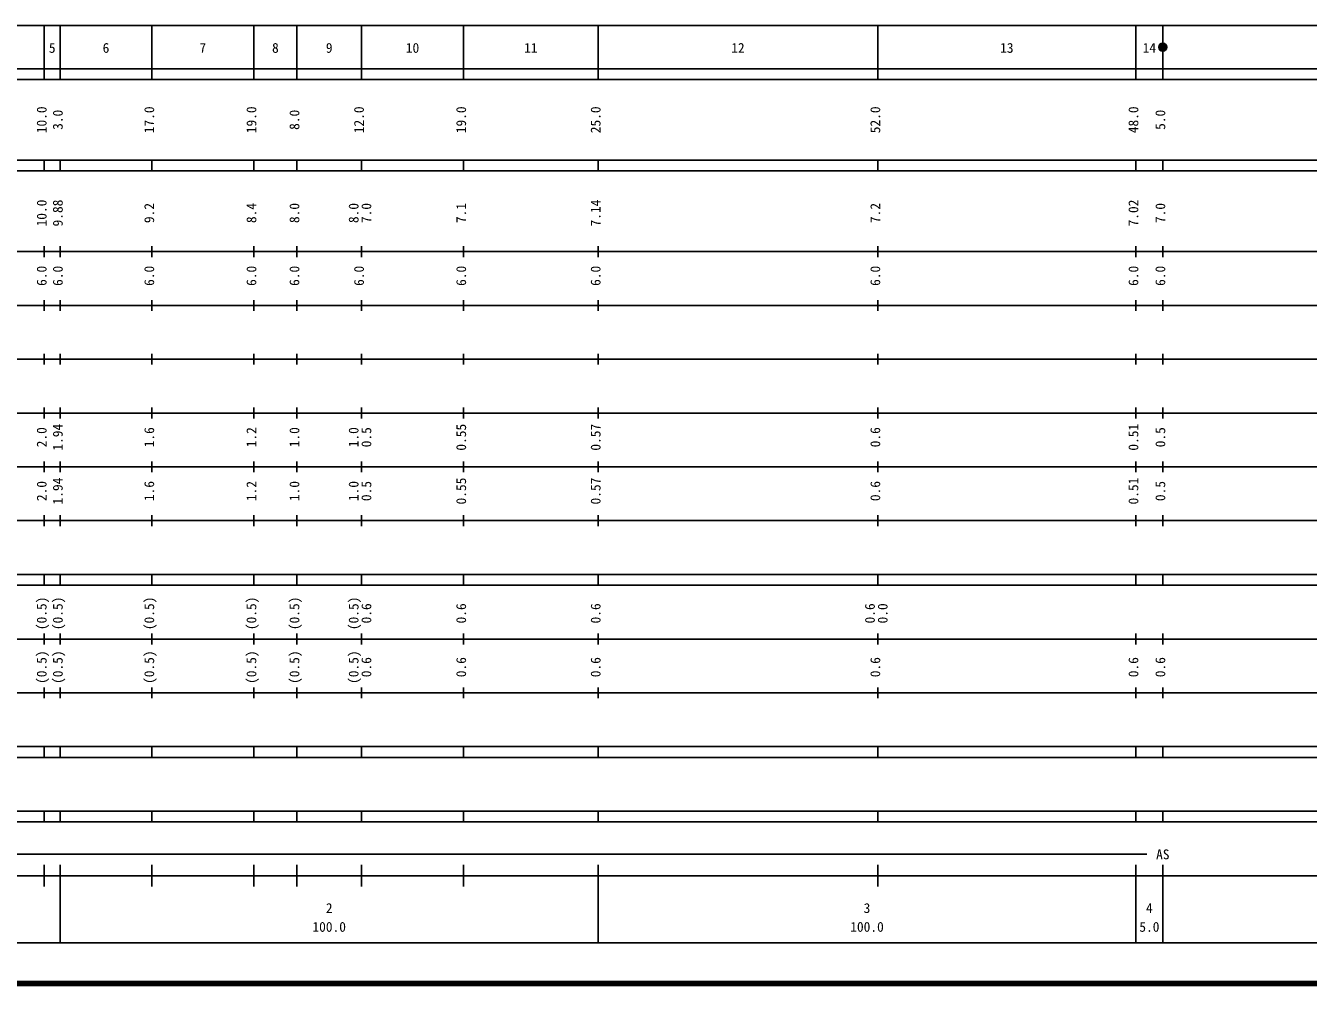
# Model space of a CAD drawing. Units: millimetres on the paper, enlarged 1000 times. Extents: x 40000 to 680000, y 20000 to 380000.
# Drawn here: x 161561 to 400062, y 20000 to 198000 of the extents above; entities that cross this region are included whole.
import ezdxf
from ezdxf.enums import TextEntityAlignment as Align

# ---------------------------------------------------------------- set-up
doc = ezdxf.new("R2010")
doc.units = ezdxf.units.MM
doc.header["$LTSCALE"] = 1000
doc.layers.add('M-TTL', color=2, linetype='Continuous', lineweight=140)
doc.layers.add('M-TTL-BAND', color=7, linetype='Continuous', lineweight=25)
doc.styles.add('ＭＳ ゴシック', font='')
doc.styles.get('ＭＳ ゴシック').set_extended_font_data('MS Gothic')

msp = doc.modelspace()

# ---------------------------------------------------------------- hatches: boundary and pattern name
at = {"layer": 'M-TTL-BAND'}
msp.add_hatch(color=256, dxfattribs=at).paths.add_polyline_path([(373750, 194000, 1), (372250, 194000, 1)])

# ---------------------------------------------------------------- linework, layer by layer
at = {"layer": 'M-TTL'}
msp.add_line((40000, 20000), (680000, 20000), dxfattribs=at)
at = {"layer": 'M-TTL-BAND'}
for p, q in [((68000, 198000), (579000, 198000)), ((165000, 188000), (165000, 198000)), ((168000, 188000), (168000, 198000)), ((185000, 188000), (185000, 198000)), ((204000, 188000), (204000, 198000)), ((212000, 188000), (212000, 198000)), ((224000, 188000), (224000, 198000)), ((243000, 188000), (243000, 198000)), ((268000, 188000), (268000, 198000)), ((320000, 188000), (320000, 198000)), ((368000, 188000), (368000, 198000)), ((373000, 188000), (373000, 198000)), ((40000, 190000), (579000, 190000)), ((40000, 188000), (579000, 188000)), ((40000, 173000), (579000, 173000)), ((165000, 171000), (165000, 173000)), ((168000, 171000), (168000, 173000)), ((185000, 171000), (185000, 173000)), ((204000, 171000), (204000, 173000)), ((212000, 171000), (212000, 173000)), ((224000, 171000), (224000, 173000)), ((243000, 171000), (243000, 173000)), ((268000, 171000), (268000, 173000)), ((320000, 171000), (320000, 173000)), ((368000, 171000), (368000, 173000)), ((373000, 171000), (373000, 173000)), ((40000, 171000), (579000, 171000)), ((40000, 156000), (579000, 156000)), ((165000, 155000), (165000, 157000)), ((168000, 155000), (168000, 157000)), ((185000, 155000), (185000, 157000)), ((204000, 155000), (204000, 157000)), ((212000, 155000), (212000, 157000)), ((224000, 155000), (224000, 157000)), ((243000, 155000), (243000, 157000)), ((268000, 155000), (268000, 157000)), ((320000, 155000), (320000, 157000)), ((368000, 155000), (368000, 157000)), ((373000, 155000), (373000, 157000)), ((46000, 146000), (579000, 146000)), ((165000, 145000), (165000, 147000)), ((168000, 145000), (168000, 147000)), ((185000, 145000), (185000, 147000)), ((204000, 145000), (204000, 147000)), ((212000, 145000), (212000, 147000)), ((224000, 145000), (224000, 147000)), ((243000, 145000), (243000, 147000)), ((268000, 145000), (268000, 147000)), ((320000, 145000), (320000, 147000)), ((368000, 145000), (368000, 147000)), ((373000, 145000), (373000, 147000)), ((52000, 136000), (579000, 136000)), ((165000, 135000), (165000, 137000)), ((168000, 135000), (168000, 137000)), ((185000, 135000), (185000, 137000)), ((204000, 135000), (204000, 137000)), ((212000, 135000), (212000, 137000)), ((224000, 135000), (224000, 137000)), ((243000, 135000), (243000, 137000)), ((268000, 135000), (268000, 137000)), ((320000, 135000), (320000, 137000)), ((368000, 135000), (368000, 137000)), ((373000, 135000), (373000, 137000)), ((165000, 125000), (165000, 127000)), ((168000, 125000), (168000, 127000)), ((185000, 125000), (185000, 127000)), ((204000, 125000), (204000, 127000)), ((212000, 125000), (212000, 127000)), ((224000, 125000), (224000, 127000)), ((243000, 125000), (243000, 127000)), ((268000, 125000), (268000, 127000)), ((320000, 125000), (320000, 127000)), ((368000, 125000), (368000, 127000)), ((373000, 125000), (373000, 127000)), ((46000, 126000), (579000, 126000)), ((165000, 115000), (165000, 117000)), ((168000, 115000), (168000, 117000)), ((185000, 115000), (185000, 117000)), ((204000, 115000), (204000, 117000)), ((212000, 115000), (212000, 117000)), ((224000, 115000), (224000, 117000)), ((243000, 115000), (243000, 117000)), ((268000, 115000), (268000, 117000)), ((320000, 115000), (320000, 117000)), ((368000, 115000), (368000, 117000)), ((373000, 115000), (373000, 117000)), ((52000, 116000), (579000, 116000)), ((46000, 106000), (579000, 106000)), ((165000, 105000), (165000, 107000)), ((168000, 105000), (168000, 107000)), ((185000, 105000), (185000, 107000)), ((204000, 105000), (204000, 107000)), ((212000, 105000), (212000, 107000)), ((224000, 105000), (224000, 107000)), ((243000, 105000), (243000, 107000)), ((268000, 105000), (268000, 107000)), ((320000, 105000), (320000, 107000)), ((368000, 105000), (368000, 107000)), ((373000, 105000), (373000, 107000)), ((40000, 96000), (579000, 96000)), ((165000, 94000), (165000, 96000)), ((168000, 94000), (168000, 96000)), ((185000, 94000), (185000, 96000)), ((204000, 94000), (204000, 96000)), ((212000, 94000), (212000, 96000)), ((224000, 94000), (224000, 96000)), ((243000, 94000), (243000, 96000)), ((268000, 94000), (268000, 96000)), ((320000, 94000), (320000, 96000)), ((368000, 94000), (368000, 96000)), ((373000, 94000), (373000, 96000)), ((40000, 94000), (579000, 94000)), ((49000, 84000), (579000, 84000)), ((165000, 83000), (165000, 85000)), ((168000, 83000), (168000, 85000)), ((185000, 83000), (185000, 85000)), ((204000, 83000), (204000, 85000)), ((212000, 83000), (212000, 85000)), ((224000, 83000), (224000, 85000)), ((243000, 83000), (243000, 85000)), ((268000, 83000), (268000, 85000)), ((320000, 83000), (320000, 85000)), ((368000, 83000), (368000, 85000)), ((373000, 83000), (373000, 85000)), ((40000, 74000), (579000, 74000)), ((165000, 73000), (165000, 75000)), ((168000, 73000), (168000, 75000)), ((185000, 73000), (185000, 75000)), ((204000, 73000), (204000, 75000)), ((212000, 73000), (212000, 75000)), ((224000, 73000), (224000, 75000)), ((243000, 73000), (243000, 75000)), ((268000, 73000), (268000, 75000)), ((320000, 73000), (320000, 75000)), ((368000, 73000), (368000, 75000)), ((373000, 73000), (373000, 75000)), ((40000, 64000), (579000, 64000)), ((165000, 62000), (165000, 64000)), ((168000, 62000), (168000, 64000)), ((185000, 62000), (185000, 64000)), ((204000, 62000), (204000, 64000)), ((212000, 62000), (212000, 64000)), ((224000, 62000), (224000, 64000)), ((243000, 62000), (243000, 64000)), ((268000, 62000), (268000, 64000)), ((320000, 62000), (320000, 64000)), ((368000, 62000), (368000, 64000)), ((373000, 62000), (373000, 64000)), ((40000, 62000), (579000, 62000)), ((40000, 52000), (579000, 52000)), ((165000, 50000), (165000, 52000)), ((168000, 50000), (168000, 52000)), ((185000, 50000), (185000, 52000)), ((204000, 50000), (204000, 52000)), ((212000, 50000), (212000, 52000)), ((224000, 50000), (224000, 52000)), ((243000, 50000), (243000, 52000)), ((268000, 50000), (268000, 52000)), ((320000, 50000), (320000, 52000)), ((368000, 50000), (368000, 52000)), ((373000, 50000), (373000, 52000)), ((40000, 50000), (579000, 50000)), ((71000, 44000), (370000, 44000)), ((165000, 38000), (165000, 42000)), ((168000, 27500), (168000, 42000)), ((185000, 38000), (185000, 42000)), ((204000, 38000), (204000, 42000)), ((212000, 38000), (212000, 42000)), ((224000, 38000), (224000, 42000)), ((243000, 38000), (243000, 42000)), ((268000, 27500), (268000, 42000)), ((320000, 38000), (320000, 42000)), ((368000, 27500), (368000, 42000)), ((373000, 27500), (373000, 42000)), ((40000, 40000), (579000, 40000)), ((68000, 27500), (579000, 27500))]:
    msp.add_line(p, q, dxfattribs=at)
msp.add_lwpolyline([(373750, 194000, 1), (372250, 194000, 1)], format="xyb", close=True, dxfattribs=at)

# ---------------------------------------------------------------- texts
at = {"layer": 'M-TTL-BAND', "style": 'ＭＳ ゴシック'}
for s, p in [('5', (166500, 192405)), ('6', (176500, 192405)), ('7', (194500, 192405)), ('8', (208000, 192405)), ('9', (218000, 192405)), ('10', (233500, 192405)), ('11', (255500, 192405)), ('12', (294000, 192405)), ('13', (344000, 192405)), ('14', (370500, 192405)), ('AS', (373000, 42500)), ('2', (218000, 32523)), ('3', (318000, 32523)), ('4', (370500, 32523)), ('100.0', (218000, 29033)), ('100.0', (318000, 29033)), ('5.0', (370500, 29033))]:
    msp.add_text(s, height=1833, dxfattribs=at).set_placement(p, align=Align.BOTTOM_CENTER)
for s, p in [('10.0', (166000, 180500)), ('3.0', (169000, 180500)), ('17.0', (186000, 180500)), ('19.0', (205000, 180500)), ('8.0', (213000, 180500)), ('12.0', (225000, 180500)), ('19.0', (244000, 180500)), ('25.0', (269000, 180500)), ('52.0', (321000, 180500)), ('48.0', (369000, 180500)), ('5.0', (374000, 180500)), ('10.0', (166000, 163174)), ('9.88', (169000, 163174)), ('9.2', (186000, 163174)), ('8.4', (205000, 163174)), ('8.0', (213000, 163174)), ('8.0', (224000, 163174)), ('7.0', (226370, 163174)), ('7.1', (244000, 163174)), ('7.14', (269000, 163174)), ('7.2', (321000, 163174)), ('7.02', (369000, 163174)), ('7.0', (374000, 163174)), ('6.0', (166000, 151500)), ('6.0', (169000, 151500)), ('6.0', (186000, 151500)), ('6.0', (205000, 151500)), ('6.0', (213000, 151500)), ('6.0', (225000, 151500)), ('6.0', (244000, 151500)), ('6.0', (269000, 151500)), ('6.0', (321000, 151500)), ('6.0', (369000, 151500)), ('6.0', (374000, 151500)), ('2.0', (166000, 121500)), ('1.94', (169000, 121500)), ('1.6', (186000, 121500)), ('1.2', (205000, 121500)), ('1.0', (213000, 121500)), ('1.0', (224000, 121500)), ('0.5', (226370, 121500)), ('0.55', (244000, 121500)), ('0.57', (269000, 121500)), ('0.6', (321000, 121500)), ('0.51', (369000, 121500)), ('0.5', (374000, 121500)), ('2.0', (166000, 111500)), ('1.94', (169000, 111500)), ('1.6', (186000, 111500)), ('1.2', (205000, 111500)), ('1.0', (213000, 111500)), ('1.0', (224000, 111500)), ('0.5', (226370, 111500)), ('0.55', (244000, 111500)), ('0.57', (269000, 111500)), ('0.6', (321000, 111500)), ('0.51', (369000, 111500)), ('0.5', (374000, 111500)), ('(0.5)', (166000, 88764)), ('(0.5)', (169000, 88764)), ('(0.5)', (186000, 88764)), ('(0.5)', (205000, 88764)), ('(0.5)', (213000, 88764)), ('(0.5)', (224000, 88764)), ('0.6', (226370, 88764)), ('0.6', (244000, 88764)), ('0.6', (269000, 88764)), ('0.6', (320000, 88764)), ('0.0', (322370, 88764)), ('(0.5)', (166000, 78764)), ('(0.5)', (169000, 78764)), ('(0.5)', (186000, 78764)), ('(0.5)', (205000, 78764)), ('(0.5)', (213000, 78764)), ('(0.5)', (224000, 78764)), ('0.6', (226370, 78764)), ('0.6', (244000, 78764)), ('0.6', (269000, 78764)), ('0.6', (321000, 78764)), ('0.6', (369000, 78764)), ('0.6', (374000, 78764))]:
    msp.add_text(s, height=1833, rotation=90, dxfattribs=at).set_placement(p, align=Align.BOTTOM_CENTER)

doc.saveas('drawing.dxf')
